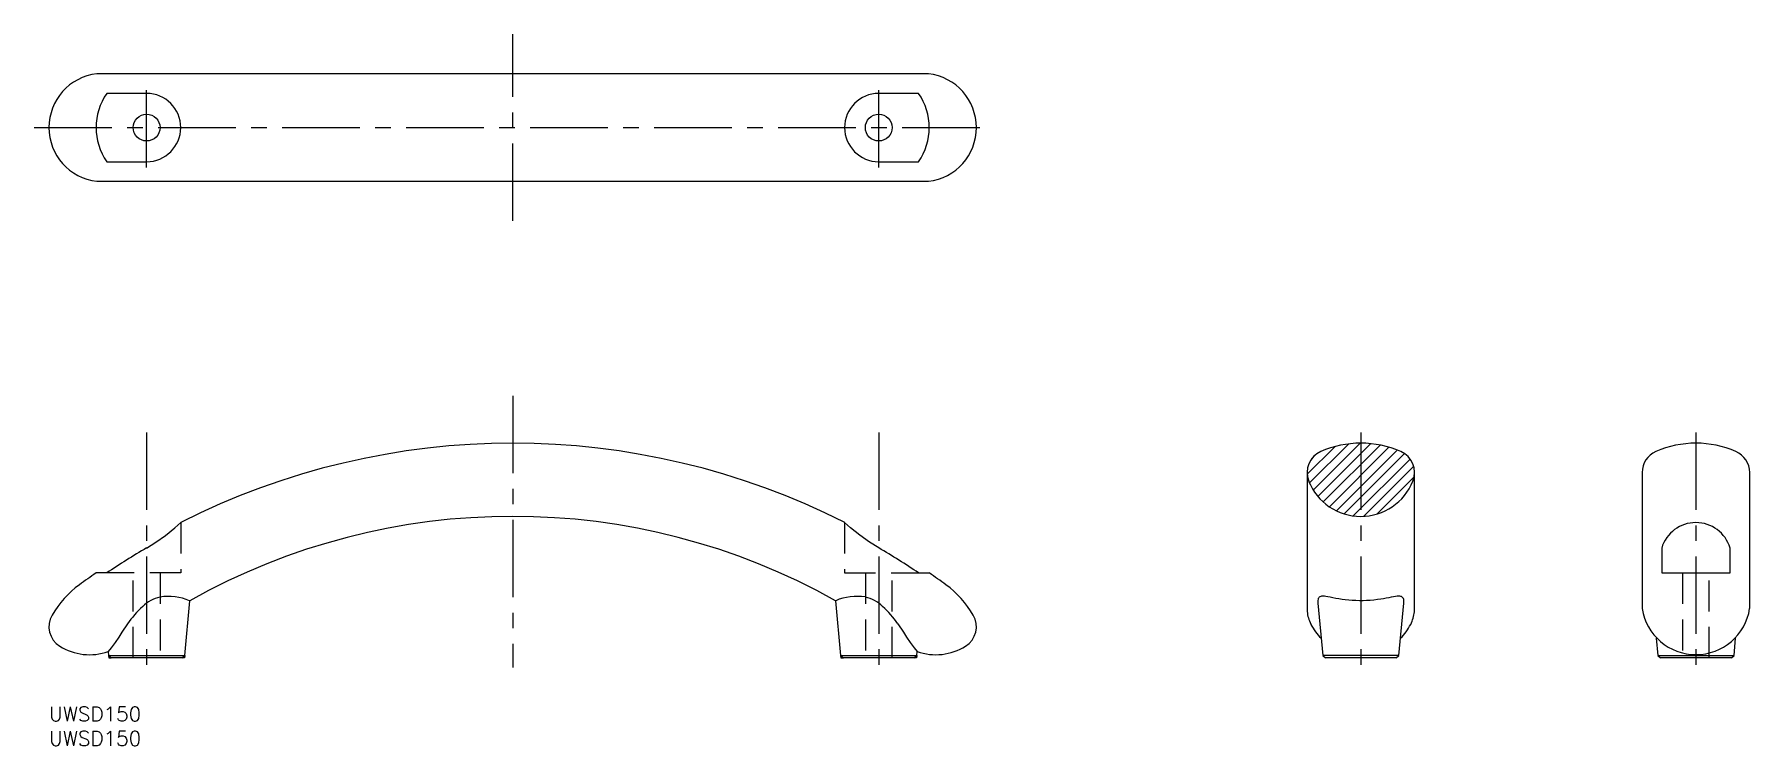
# Model space of a CAD drawing. Extents: x -3 to 348, y -8 to 138.
import ezdxf

# ---------------------------------------------------------------- set-up
doc = ezdxf.new("R2010")
doc.units = 0
doc.header["$LTSCALE"] = 0.5
doc.linetypes.add('CENTER', pattern=[50.8, 31.75, -6.35, 6.35, -6.35])
doc.linetypes.add('DASHED', pattern=[19.05, 12.7, -6.35])
for name, color, linetype in [('MSM_CENTER', 1, 'CENTER'), ('MSM_CONTINUOUS', 7, 'CONTINUOUS'), ('MSM_DASHED', 4, 'DASHED'), ('MSM_NARROW', 5, 'CONTINUOUS'), ('MSM_PART_NUMBER', 7, 'CONTINUOUS')]:
    doc.layers.add(name, color=color, linetype=linetype)
doc.styles.get("Standard").update_dxf_attribs({"font": 'txt.shx', "height": 3, "bigfont": 'bigfont.shx'})

msp = doc.modelspace()

# ---------------------------------------------------------------- linework, layer by layer
at = {"layer": 'MSM_CENTER'}
for p, q in [((95, 99.56), (95, 137.79)), ((20, 110.48), (20, 126.87)), ((170, 110.48), (170, 126.87)), ((-3, 118.68), (193, 118.68)), ((95, 63.7), (95, 8.06)), ((20, 56.2), (20, 7.8)), ((170, 56.2), (170, 7.8)), ((268.75, 56.2), (268.75, 7.8)), ((337.4, 56.2), (337.4, 7.8))]:
    msp.add_line(p, q, dxfattribs=at)
at = {"layer": 'MSM_CONTINUOUS'}
for p, q in [((180.2, 129.69), (9.8, 129.69)), ((20, 125.68), (11.84, 125.68)), ((178.16, 125.68), (170, 125.68)), ((11.84, 111.68), (20, 111.68)), ((170, 111.68), (178.16, 111.68)), ((9.8, 107.66), (180.2, 107.66)), ((257.74, 47.98), (257.74, 20.12)), ((279.77, 20.12), (279.77, 47.98)), ((326.39, 47.98), (326.39, 20.12)), ((348.42, 20.12), (348.42, 47.98)), ((23.85, 35.11), (25.79, 36.67)), ((25.79, 36.67), (26.99, 37.71)), ((164.21, 36.68), (163.01, 37.72)), ((166.15, 35.12), (164.21, 36.68)), ((20, 32.51), (21.87, 33.69)), ((21.87, 33.69), (23.85, 35.11)), ((168.13, 33.69), (166.15, 35.12)), ((170, 32.52), (168.13, 33.69)), ((330.4, 32.52), (330.4, 27.4)), ((344.4, 27.4), (344.4, 32.52)), ((11.84, 27.4), (9.65, 27.4)), ((178.16, 27.4), (180.35, 27.4)), ((330.4, 27.4), (344.4, 27.4)), ((27.81, 10.5), (28.85, 21.72)), ((161.15, 21.72), (162.19, 10.5)), ((259.95, 21.79), (259.94, 21.56)), ((259.94, 21.56), (259.96, 21.18)), ((259.99, 22), (259.95, 21.79)), ((259.96, 21.18), (260.95, 10.5)), ((259.96, 21.18), (259.96, 21.18)), ((260.04, 22.18), (259.99, 22)), ((260.13, 22.33), (260.04, 22.18)), ((260.23, 22.45), (260.13, 22.33)), ((260.37, 22.54), (260.23, 22.45)), ((260.53, 22.6), (260.37, 22.54)), ((260.71, 22.63), (260.53, 22.6)), ((260.98, 22.64), (260.71, 22.63)), ((261.28, 22.62), (260.98, 22.64)), ((261.61, 22.58), (261.28, 22.62)), ((261.97, 22.52), (261.61, 22.58)), ((262.49, 22.42), (261.97, 22.52)), ((263.05, 22.31), (262.49, 22.42)), ((263.64, 22.2), (263.05, 22.31)), ((264.27, 22.09), (263.64, 22.2)), ((264.91, 21.99), (264.27, 22.09)), ((265.58, 21.91), (264.91, 21.99)), ((266.27, 21.83), (265.58, 21.91)), ((266.98, 21.77), (266.27, 21.83)), ((267.71, 21.74), (266.98, 21.77)), ((268.46, 21.72), (267.71, 21.74)), ((269.21, 21.72), (268.46, 21.72)), ((269.95, 21.74), (269.21, 21.72)), ((270.7, 21.79), (269.95, 21.74)), ((271.44, 21.85), (270.7, 21.79)), ((272.16, 21.94), (271.44, 21.85)), ((272.85, 22.03), (272.16, 21.94)), ((273.42, 22.12), (272.85, 22.03)), ((273.97, 22.22), (273.42, 22.12)), ((274.49, 22.32), (273.97, 22.22)), ((274.98, 22.41), (274.49, 22.32)), ((275.42, 22.5), (274.98, 22.41)), ((275.83, 22.57), (275.42, 22.5)), ((276.21, 22.62), (275.83, 22.57)), ((276.54, 22.64), (276.21, 22.62)), ((276.75, 22.63), (276.54, 22.64)), ((276.56, 10.5), (277.55, 21.18)), ((276.94, 22.6), (276.75, 22.63)), ((277.11, 22.55), (276.94, 22.6)), ((277.25, 22.47), (277.11, 22.55)), ((277.38, 22.33), (277.25, 22.47)), ((277.48, 22.15), (277.38, 22.33)), ((277.54, 21.93), (277.48, 22.15)), ((277.57, 21.67), (277.54, 21.93)), ((277.54, 21.08), (277.55, 21.18)), ((277.55, 21.18), (277.57, 21.39)), ((277.57, 21.39), (277.57, 21.67)), ((257.74, 20.12), (257.74, 19.81)), ((257.74, 19.81), (257.77, 19.48)), ((257.77, 19.48), (257.8, 19.15)), ((257.8, 19.15), (257.86, 18.83)), ((257.86, 18.83), (257.93, 18.5)), ((257.93, 18.5), (258.01, 18.18)), ((258.01, 18.18), (258.11, 17.87)), ((258.11, 17.87), (258.23, 17.56)), ((279.25, 17.49), (279.37, 17.81)), ((279.37, 17.81), (279.48, 18.14)), ((279.48, 18.14), (279.57, 18.46)), ((279.57, 18.46), (279.64, 18.79)), ((279.64, 18.79), (279.7, 19.12)), ((279.7, 19.12), (279.74, 19.46)), ((279.74, 19.46), (279.76, 19.79)), ((279.76, 19.79), (279.77, 20.12)), ((14.3, 14.24), (13.58, 13.15)), ((14.96, 15.28), (14.3, 14.24)), ((16.11, 16.96), (14.96, 15.28)), ((173.89, 16.96), (175.04, 15.29)), ((175.04, 15.29), (175.7, 14.25)), ((175.7, 14.25), (176.43, 13.15)), ((258.23, 17.56), (258.36, 17.25)), ((258.36, 17.25), (258.5, 16.94)), ((258.5, 16.94), (258.54, 16.87)), ((278.97, 16.87), (279.12, 17.17)), ((279.12, 17.17), (279.25, 17.49)), ((12.12, 11.31), (12.19, 10.5)), ((12.77, 12.07), (12.13, 11.31)), ((13.58, 13.15), (12.77, 12.07)), ((176.43, 13.15), (177.24, 12.08)), ((177.24, 12.08), (177.87, 11.31)), ((177.81, 10.5), (177.88, 11.3)), ((329.27, 14.04), (329.6, 10.5)), ((345.21, 10.5), (345.54, 14.04)), ((12.19, 10.5), (12.74, 10)), ((12.19, 10.5), (27.81, 10.5)), ((27.26, 10), (12.74, 10)), ((27.26, 10), (27.81, 10.5)), ((162.19, 10.5), (162.74, 10)), ((162.19, 10.5), (177.81, 10.5)), ((177.26, 10), (162.74, 10)), ((177.26, 10), (177.81, 10.5)), ((260.95, 10.5), (261.49, 10)), ((276.56, 10.5), (260.95, 10.5)), ((276.01, 10), (261.49, 10)), ((276.01, 10), (276.56, 10.5)), ((329.6, 10.5), (330.14, 10)), ((329.6, 10.5), (345.21, 10.5)), ((344.66, 10), (330.14, 10)), ((344.66, 10), (345.21, 10.5))]:
    msp.add_line(p, q, dxfattribs=at)
for centre in [(20, 118.68), (170, 118.68)]:
    msp.add_circle(centre, 2.75, dxfattribs=at)
for centre, radius, start, end in [((11.09, 118.68), 11.09, 96.7113, 263.2887), ((178.91, 118.68), 11.09, 276.7113, 83.2887), ((21.94, 118.68), 12.29, 145.2855, 214.7145), ((20, 118.68), 7, 270, 90), ((170, 118.68), 7, 90, 270), ((168.06, 118.68), 12.29, 325.2855, 34.7145), ((95, -96.23), 150.23, 63.0812, 116.9187), ((268.75, 33.5), 20.5, 66.4346, 113.5654), ((337.4, 33.5), 20.5, 66.4346, 113.5654), ((262.44, 47.98), 4.7, 113.5654, 201.7306), ((275.07, 47.98), 4.7, 338.2694, 66.4346), ((331.09, 47.98), 4.7, 113.5654, 180), ((343.72, 47.98), 4.7, 0, 66.4346), ((268.75, 50.5), 11.5, 201.7306, 338.2694), ((95, -96.23), 135.23, 60.7051, 119.2944), ((337.4, 30.42), 7.31, 16.6402, 163.3598), ((95, -96.23), 149, 120.2227, 123.9276), ((95, -96.23), 149, 56.0724, 59.7773), ((18.35, 8.44), 20.5, 126.215, 149.7804), ((95, -96.23), 150.23, 124.62, 126.215), ((95, -96.23), 150.23, 53.785, 55.38), ((171.65, 8.44), 20.5, 30.2196, 53.785), ((24.52, 15.03), 7.65, 103.3659, 133.9805), ((24.47, 11.5), 11.1, 66.9346, 98.924), ((165.53, 11.51), 11.1, 81.0803, 113.0697), ((165.48, 15.03), 7.65, 46.0238, 76.6384), ((4.7, 16.39), 4.7, 149.7804, 237.9456), ((33.2, 5.29), 20.69, 132.5675, 145.6942), ((156.8, 5.3), 20.69, 34.31, 47.4367), ((185.3, 16.39), 4.7, 302.0544, 30.2196), ((337.4, 21.8), 11.14, 188.6428, 351.3572), ((268.75, 22.15), 11.5, 207.3161, 224.9901), ((268.75, 22.15), 11.5, 315.0099, 332.6839), ((8.31, 22.15), 11.5, 237.9456, 289.3992), ((181.69, 22.15), 11.5, 250.5963, 302.0544)]:
    msp.add_arc(centre, radius, start, end, dxfattribs=at)
at = {"layer": 'MSM_DASHED'}
for p, q in [((27, 37.73), (27, 27.4)), ((163, 37.73), (163, 27.4)), ((27, 27.4), (11.84, 27.4)), ((17.25, 10), (17.25, 27.4)), ((22.75, 27.4), (22.75, 10)), ((163, 27.4), (178.16, 27.4)), ((167.25, 27.4), (167.25, 10)), ((172.75, 10), (172.75, 27.4)), ((334.65, 27.4), (334.65, 10)), ((340.15, 10), (340.15, 27.4))]:
    msp.add_line(p, q, dxfattribs=at)
at = {"layer": 'MSM_NARROW'}
for p, q in [((257.76, 47.62), (263.42, 53.28)), ((258.25, 45.86), (266.21, 53.82)), ((259.02, 44.4), (268.62, 53.99)), ((259.96, 43.09), (270.76, 53.89)), ((261.07, 41.96), (272.72, 53.6)), ((262.34, 40.98), (274.52, 53.15)), ((258.66, 50.77), (259.62, 51.72)), ((263.76, 40.15), (276.19, 52.58)), ((265.37, 39.52), (277.71, 51.86)), ((267.22, 39.12), (278.85, 50.75)), ((269.38, 39.03), (279.58, 49.24)), ((272.1, 39.51), (279.67, 47.08)), ((12.19, 10.5), (12.24, 10)), ((12.24, 10), (12.74, 10)), ((27.76, 10), (27.26, 10)), ((27.81, 10.5), (27.76, 10)), ((162.19, 10.5), (162.24, 10)), ((162.24, 10), (162.74, 10)), ((177.76, 10), (177.26, 10)), ((177.81, 10.5), (177.76, 10))]:
    msp.add_line(p, q, dxfattribs=at)

# ---------------------------------------------------------------- texts
at = {"layer": 'MSM_PART_NUMBER'}
for p in [(0, -3), (0, -8)]:
    msp.add_text('UWSD150', height=3, dxfattribs=at).set_placement(p)

doc.saveas('drawing.dxf')
